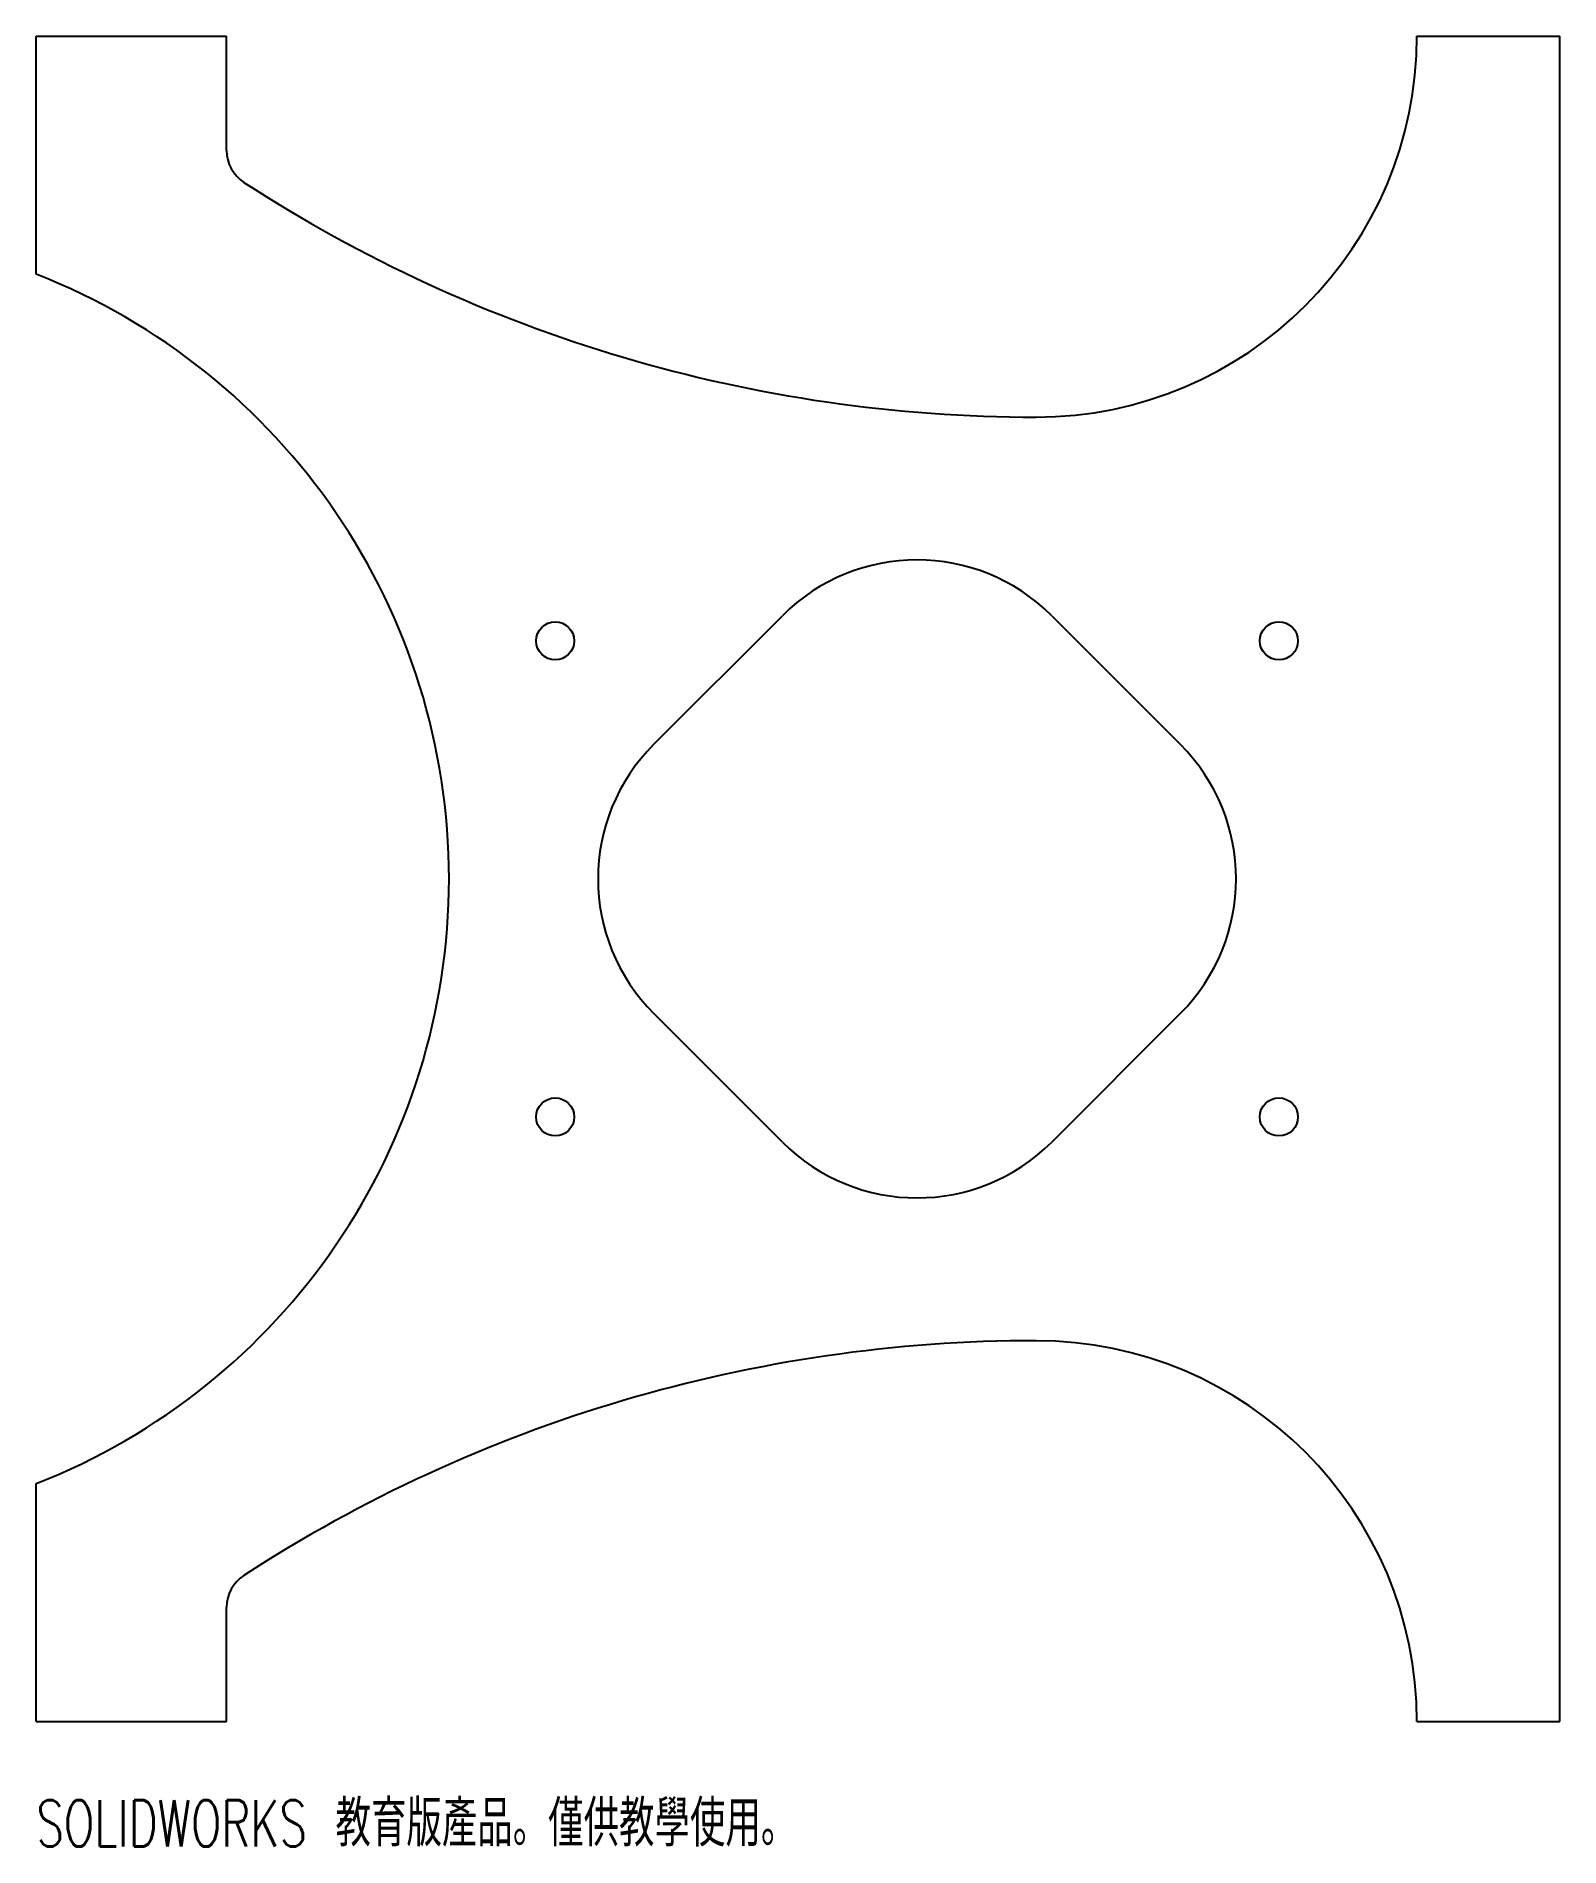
# Model space of a CAD drawing. Header units: millimetres. Extents: x 6 to 166, y -102 to 89.
import ezdxf

# ---------------------------------------------------------------- set-up
doc = ezdxf.new("R2010")
doc.units = ezdxf.units.MM
doc.styles.add('SLDTEXTSTYLE0', font='TXT', dxfattribs={"width": 0.7, "bigfont": 'bigfont'})

msp = doc.modelspace()

# ---------------------------------------------------------------- linework, layer by layer
at = {"color": 7, "linetype": 'Continuous', "lineweight": 25}
for p, q in [((6, 63.5), (6, 88.5)), ((6, 88.5), (26, 88.5)), ((26, 76.5), (26, 88.5)), ((151, 88.5), (166, 88.5)), ((166, -88.5), (166, 88.5)), ((70.86, 14.14), (84.36, 27.64)), ((112.64, 27.64), (126.14, 14.14)), ((84.36, -27.64), (70.86, -14.14)), ((126.14, -14.14), (112.64, -27.64)), ((6, -88.5), (6, -63.5)), ((26, -88.5), (26, -76.5)), ((6, -88.5), (26, -88.5)), ((151, -88.5), (166, -88.5))]:
    msp.add_line(p, q, dxfattribs=at)
for centre in [(60.5, 25), (136.5, 25), (60.5, -25), (136.5, -25)]:
    msp.add_circle(centre, 2, dxfattribs=at)
for centre, radius, start, end in [((111, 88.5), 40, 270, 0), ((30, 76.5), 4, 180, 236.9913), ((111, 201.19), 152.69, 236.9913, 270), ((-18.84, 0), 68.19, 291.3646, 68.6354), ((98.5, 13.5), 20, 45, 135), ((85, 0), 20, 135, 225), ((112, 0), 20, 315, 45), ((98.5, -13.5), 20, 225, 315), ((111, -201.19), 152.69, 90, 123.0087), ((111, -88.5), 40, 0, 90), ((30, -76.5), 4, 123.0087, 180)]:
    msp.add_arc(centre, radius, start, end, dxfattribs=at)

# ---------------------------------------------------------------- texts
at = {"color": 7, "linetype": 'Continuous', "insert": (6, -96.77), "char_height": 4.8336, "attachment_point": 1, "style": 'SLDTEXTSTYLE0'}
msp.add_mtext('SOLIDWORKS 教育版產品。僅供教學使用。', dxfattribs=at)

doc.saveas('drawing.dxf')
